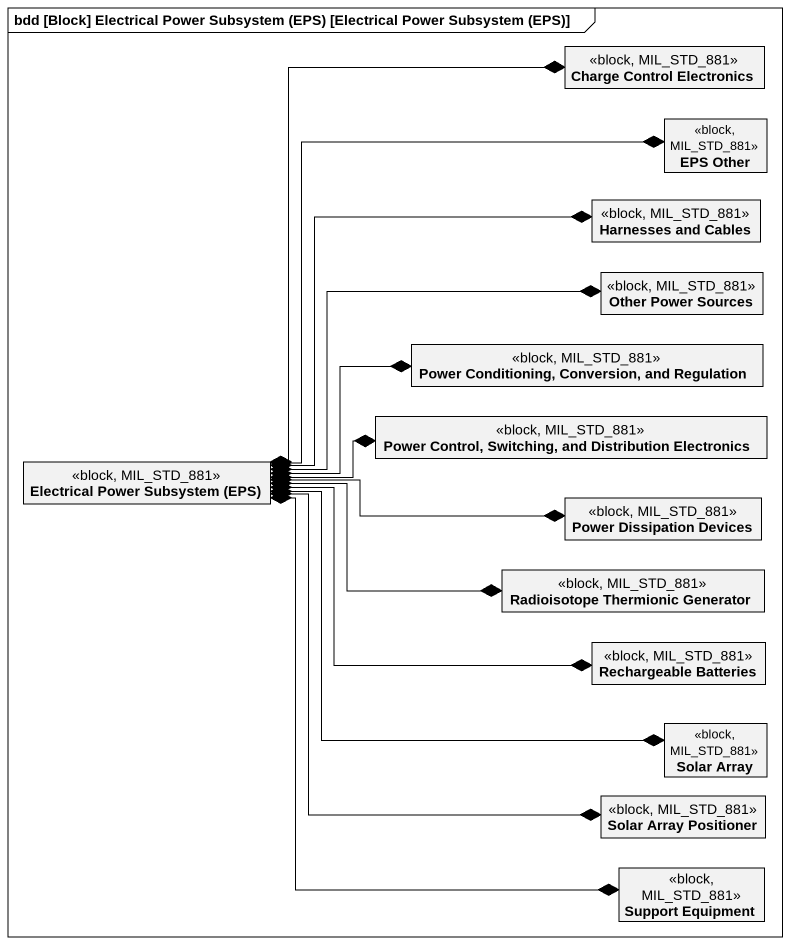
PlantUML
@startuml
mainframe bdd [Block] Electrical Power Subsystem (EPS) [Electrical Power Subsystem (EPS)]
hide circle
hide empty members
class "Charge Control Electronics" as Charge_Control_Electronics <<block, MIL_STD_881>>
class "EPS Other" as EPS_Other <<block, MIL_STD_881>>
class "Harnesses and Cables" as Harnesses_and_Cables <<block, MIL_STD_881>>
class "Other Power Sources" as Other_Power_Sources <<block, MIL_STD_881>>
class "Power Conditioning, Conversion, and Regulation" as Power_Conditioning <<block, MIL_STD_881>>
class "Electrical Power Subsystem (EPS)" as Electrical_Power_Subsystem <<block, MIL_STD_881>>
class "Power Control, Switching, and Distribution Electronics" as Power_Control_Switching_and <<block, MIL_STD_881>>
class "Power Dissipation Devices" as Power_Dissipation_Devices <<block, MIL_STD_881>>
class "Radioisotope Thermionic Generator" as Radioisotope_Thermionic <<block, MIL_STD_881>>
class "Rechargeable Batteries" as Rechargeable_Batteries <<block, MIL_STD_881>>
class "Solar Array" as Solar_Array <<block, MIL_STD_881>>
class "Solar Array Positioner" as Solar_Array_Positioner <<block, MIL_STD_881>>
class "Support Equipment" as Support_Equipment <<block, MIL_STD_881>>
Electrical_Power_Subsystem *-up-* Charge_Control_Electronics
Electrical_Power_Subsystem *-right-* EPS_Other
Electrical_Power_Subsystem *-right-* Harnesses_and_Cables
Electrical_Power_Subsystem *-right-* Other_Power_Sources
Electrical_Power_Subsystem *-right-* Power_Conditioning
Electrical_Power_Subsystem *-right-* Power_Control_Switching_and
Electrical_Power_Subsystem *-right-* Power_Dissipation_Devices
Electrical_Power_Subsystem *-right-* Radioisotope_Thermionic
Electrical_Power_Subsystem *-right-* Rechargeable_Batteries
Electrical_Power_Subsystem *-right-* Solar_Array
Electrical_Power_Subsystem *--* Solar_Array_Positioner
Electrical_Power_Subsystem *--* Support_Equipment
@enduml
